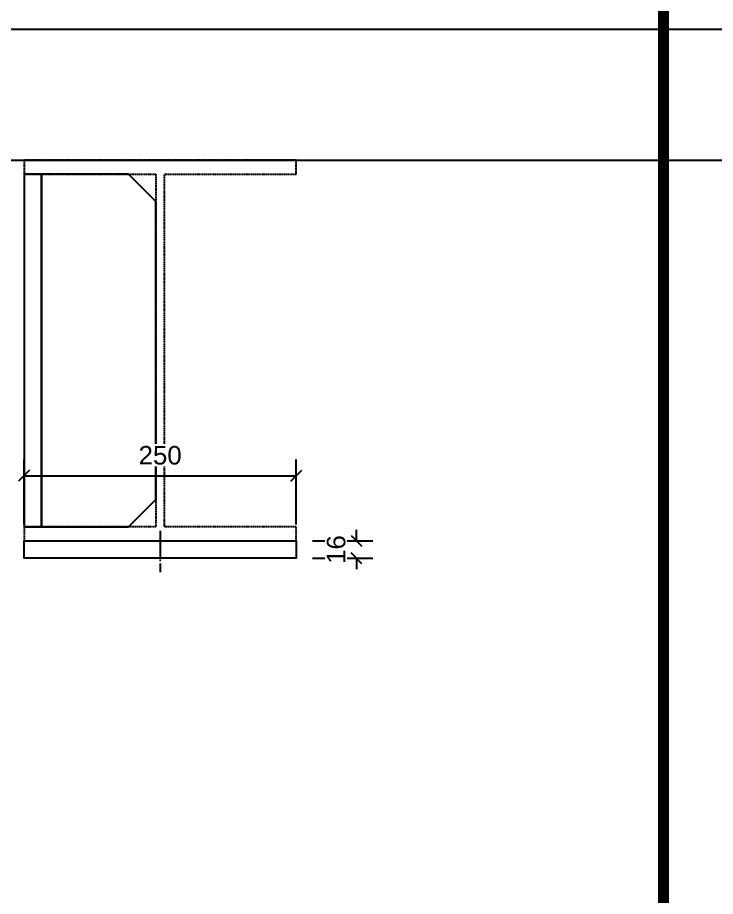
# Model space of a CAD drawing. Header units: millimetres. Extents: x 0 to 119933, y -45162 to 41221.
# Drawn here: x 40958 to 41599, y 7397 to 8205 of the extents above; entities that cross this region are included whole.
import ezdxf

# ---------------------------------------------------------------- set-up
doc = ezdxf.new("R2010")
doc.units = ezdxf.units.MM
for name, pattern in [('ACAD_ISO04W100', [30, 24, -3, 0, -3]), ('CENTER', [2, 1.25, -0.25, 0.25, -0.25]), ('HIDDEN', [0.375, 0.25, -0.125])]:
    doc.linetypes.add(name, pattern=pattern)
doc.layers.get('DEFPOINTS').update_dxf_attribs({"color": 166})
for name, color, linetype in [('F_CNTR', 1, 'ACAD_ISO04W100'), ('F_CONC', 7, 'Continuous'), ('F_STEL', 3, 'Continuous')]:
    doc.layers.add(name, color=color, linetype=linetype)
doc.styles.add('Arial', font='arial.ttf')
doc.dimstyles.new('10x of Arup4', dxfattribs={"dimscale": 10, "dimtxt": 1.7, "dimasz": 1, "dimexe": 1.5, "dimexo": 1.5, "dimgap": 1, "dimtad": 1, "dimdec": 1, "dimdsep": 46, "dimtxsty": 'Arial', "dimblk": 'OBLIQUE', "dimcen": 0, "dimclrd": 1, "dimclre": 1, "dimclrt": 7, "dimadec": 0, "dimazin": 0, "dimtfac": 1, "dimtdec": 1, "dimtix": 1, "dimtofl": 0, "dimtmove": 2, "dimatfit": 3, "dimfxl": 5, "dimtfill": 1, "dimtolj": 1, "dimtzin": 0, "dimlwd": -1, "dimlwe": -1, "dimarcsym": 0})

# ---------------------------------------------------------------- blocks, each defined once
blk = doc.blocks.new('_OBLIQUE')
at = {"color": 0, "linetype": 'ByBlock'}
blk.add_line((-0.5, -0.5), (0.5, 0.5), dxfattribs=at)
blk = doc.blocks.new('*D377')
at = {"color": 1, "linetype": 'Continuous', "transparency": 16777216}
for p, q in [((-250, 15), (-250, 74.88911631280189)), ((9.18485099360515e-16, 15), (4.585635829172334e-15, 74.88911631280189)), ((-250, 59.88911631280189), (3.667150729811818e-15, 59.88911631280189))]:
    blk.add_line(p, q, dxfattribs=at)
at = {"layer": 'DEFPOINTS', "color": 0, "transparency": 16777216}
for p in [(3.667150729811818e-15, 59.88911631280189), (-250, 0, 0.8596676767450315), (0, 0, 0.8596676767450315)]:
    blk.add_point(p, dxfattribs=at)
at = {"color": 1, "transparency": 16777216, "xscale": 10, "yscale": 10, "zscale": 10, "rotation": 180}
blk.add_blockref('_OBLIQUE', (-250, 59.88911631280189), dxfattribs=at)
at = {"color": 1, "transparency": 16777216, "xscale": 10, "yscale": 10, "zscale": 10}
blk.add_blockref('_OBLIQUE', (3.667150729811818e-15, 59.88911631280189), dxfattribs=at)
at = {"color": 7, "transparency": 16777216, "insert": (-125, 78.56885710407064), "char_height": 17, "attachment_point": 5, "style": 'Arial', "bg_fill": 3, "box_fill_scale": 1.1, "bg_fill_color": 256, "bg_fill_true_color": 13158600, "bg_fill_transparency": 0}
blk.add_mtext('\\A1;250', dxfattribs=at)
blk = doc.blocks.new('*D378')
at = {"color": 1, "linetype": 'Continuous', "transparency": 16777216}
for p, q in [((55.33303847275968, 8.898231244347354e-15), (55.33303847275968, 10.00000000000001)), ((15, 2.412183974514954e-15), (70.33303847275968, 1.131041521886231e-14)), ((15, -15.99999999767625), (70.33303847275968, -15.99999999767624)), ((55.33303847275968, -15.99999999767624), (55.33303847275969, -25.99999999767624))]:
    blk.add_line(p, q, dxfattribs=at)
at = {"layer": 'DEFPOINTS', "color": 0, "transparency": 16777216}
for p in [(0, 0, 0.8596676767450315), (0, -15.99999999767625, 0.8596676767450315), (55.33303847275968, -15.99999999767624)]:
    blk.add_point(p, dxfattribs=at)
at = {"color": 1, "transparency": 16777216, "xscale": 10, "yscale": 10, "zscale": 10}
for p, rotation in [((55.33303847275968, 8.898231244347354e-15), 270), ((55.33303847275968, -15.99999999767624), 90)]:
    blk.add_blockref('_OBLIQUE', p, dxfattribs=dict(at, rotation=rotation))
at = {"color": 7, "transparency": 16777216, "insert": (36.65329768149091, -7.999999998838128), "char_height": 17, "attachment_point": 5, "rotation": 90, "style": 'Arial', "bg_fill": 3, "box_fill_scale": 1.1, "bg_fill_color": 256, "bg_fill_true_color": 13158600, "bg_fill_transparency": 0}
blk.add_mtext('\\A1;16', dxfattribs=at)
blk = doc.blocks.new('A$Ceb6f83ef')
dim = blk.add_linear_dim(base=(3.667150729811818e-15, 59.88911631280189, -0.8596676767450315), p1=(-250, 0), p2=(0, 0), dimstyle='10x of Arup4', override={"dimarcsym": 1})
dim.commit()
dim.dimension.update_dxf_attribs({"geometry": '*D377', "text_midpoint": (-125, 78.56885710407064, -0.8596676767450315)})
at = {"layer": 'F_CNTR'}
blk.add_lwpolyline([(-125, 9.185113882081168), (-125, -28.79330927594583)], dxfattribs=at)
dim = blk.add_linear_dim(base=(55.33303847275968, -15.99999999767624, -0.8596676767450315), p1=(0, 0), p2=(0, -15.99999999767624), angle=90, dimstyle='10x of Arup4', override={"dimarcsym": 1})
dim.commit()
dim.dimension.update_dxf_attribs({"geometry": '*D378', "text_midpoint": (36.65329768149091, -7.999999998838128, -0.8596676767450315)})
at = {"layer": 'F_STEL'}
blk.add_lwpolyline([(-250, 0), (0, 0), (0, -16), (-250, -16)], close=True, dxfattribs=at)

msp = doc.modelspace()

# ---------------------------------------------------------------- linework, layer by layer
at = {"layer": 'F_CONC', "color": 5}
msp.add_lwpolyline([(43064.73646983196, 8194.278700544877), (40789.16555816884, 8194.278700544877), (40789.16555804264, 8074.278700544877), (43064.73646983196, 8074.278700544877)], dxfattribs=at)
at = {"layer": 'F_STEL', "color": 6, "linetype": 'HIDDEN', "elevation": -0.8376119203048842}
msp.add_lwpolyline([(41214.16555804264, 7724.278700544877), (41214.16555804264, 7737.278700544877), (41093.16555804264, 7737.278700544877), (41093.16555804264, 8061.278700544877), (41214.16555804264, 8061.278700544877), (41214.16555804264, 8074.278700544877), (40964.16555804264, 8074.278700544877), (40964.16555804264, 8061.278700544877), (41085.16555804264, 8061.278700544877), (41085.16555804264, 7737.278700544877), (40964.16555804264, 7737.278700544877), (40964.16555804264, 7724.278700544877)], close=True, dxfattribs=at)
at = {"layer": 'F_STEL', "elevation": -0.8636471234363754}
for points in [[(40980.16555804264, 8061.278700544877), (40964.16555804264, 8061.278700544877), (40964.16516881276, 7737.278700544877), (40980.16516881276, 7737.278700544877)], [(41060.16555804264, 8061.278700544877), (40980.16555804264, 8061.278700544877), (40980.16516881276, 7737.278700544877), (41060.16516881276, 7737.278700544877), (41085.16516881276, 7762.278700544877), (41085.16555804264, 8036.278700544877)]]:
    msp.add_lwpolyline(points, close=True, dxfattribs=at)

# ---------------------------------------------------------------- next in the draw order: block references
msp.add_blockref('A$Ceb6f83ef', (41214.16555804264, 7724.278700544877, -0.8376119203048842))

# ---------------------------------------------------------------- next in the draw order: linework, layer by layer
at = {"layer": 'DEFPOINTS', "color": 2, "linetype": 'CENTER', "ltscale": 100, "const_width": 10}
msp.add_lwpolyline([(40665.8803403576, 8378.92371451133), (41451.45392404433, 8378.92371451133, -0.414213562373095), (41551.45392404433, 8278.92371451133), (41551.45392404433, 7382.735621463275, -0.414213562373095), (41451.45392404433, 7282.735621463275), (40665.8803403576, 7282.735621463275, -0.414213562373095), (40565.8803403576, 7382.735621463275), (40565.8803403576, 8278.92371451133, -0.414213562373095)], format="xyb", close=True, dxfattribs=at)

doc.saveas('drawing.dxf')
